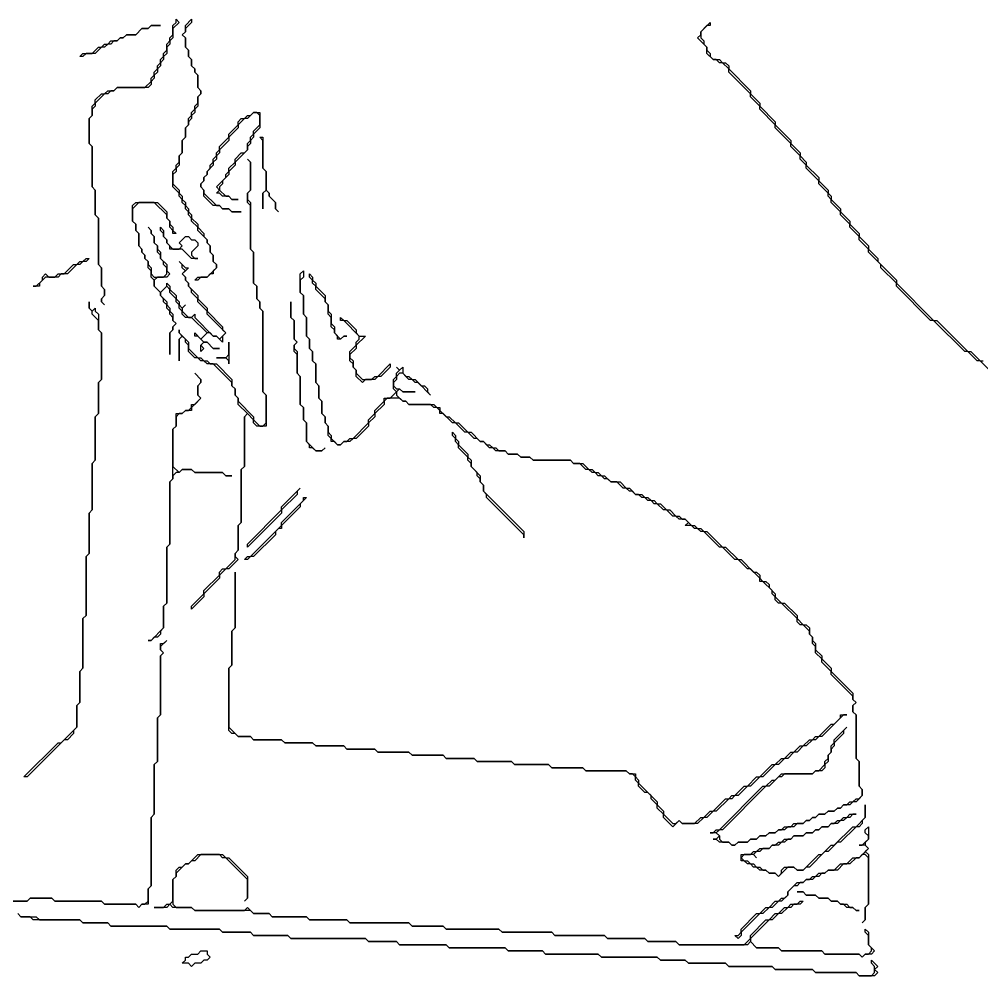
# Model space of a CAD drawing. Header units: metres. Extents: x 0 to 38.4, y 0 to 28.8.
# Drawn here: x 8.78 to 21.18, y 16.44 to 28.76 of the extents above; entities that cross this region are included whole.
import ezdxf

# ---------------------------------------------------------------- set-up
doc = ezdxf.new("R2010")
doc.units = ezdxf.units.M

msp = doc.modelspace()

# ---------------------------------------------------------------- linework, layer by layer
for points in [[(9.56, 28.28), (9.6, 28.32), (9.72, 28.32), (9.8, 28.4), (9.84, 28.4), (9.88, 28.44), (9.92, 28.44), (9.96, 28.48), (10.04, 28.48), (10.08, 28.52), (10.12, 28.52), (10.16, 28.56), (10.28, 28.56), (10.36, 28.64), (10.44, 28.64), (10.48, 28.68), (10.6, 28.68), (10.48, 28.68), (10.44, 28.64), (10.36, 28.64), (10.28, 28.56), (10.16, 28.56), (10.12, 28.52), (10.08, 28.52), (10.04, 28.48), (10, 28.48), (9.96, 28.44), (9.92, 28.44), (9.88, 28.4), (9.84, 28.4), (9.76, 28.32), (9.64, 28.32), (9.6, 28.28)], [(9.88, 25.08), (9.84, 25.12), (9.84, 25.16), (9.88, 25.2), (9.88, 25.28), (9.84, 25.32), (9.84, 25.56), (9.8, 25.6), (9.8, 26.2), (9.76, 26.24), (9.76, 26.56), (9.72, 26.6), (9.72, 27.12), (9.68, 27.16), (9.68, 27.48), (9.72, 27.52), (9.72, 27.64), (9.76, 27.68), (9.76, 27.72), (9.84, 27.8), (9.88, 27.8), (9.92, 27.84), (10, 27.84), (10.04, 27.88), (10.4, 27.88), (10.48, 27.96), (10.48, 28), (10.52, 28.04), (10.52, 28.08), (10.56, 28.12), (10.56, 28.16), (10.6, 28.2), (10.6, 28.24), (10.64, 28.28), (10.64, 28.32), (10.68, 28.36), (10.68, 28.44), (10.72, 28.48), (10.72, 28.52), (10.76, 28.56), (10.76, 28.68), (10.8, 28.72), (10.8, 28.76), (10.84, 28.72), (10.76, 28.64), (10.76, 28.52), (10.72, 28.48), (10.72, 28.44), (10.68, 28.4), (10.68, 28.32), (10.64, 28.28), (10.64, 28.24), (10.6, 28.2), (10.6, 28.16), (10.56, 28.12), (10.56, 28.08), (10.52, 28.04), (10.52, 28), (10.48, 27.96), (10.48, 27.92), (10.44, 27.88), (10.04, 27.88), (10, 27.84), (9.96, 27.84), (9.92, 27.8), (9.88, 27.8), (9.76, 27.68), (9.76, 27.64), (9.72, 27.6), (9.72, 27.52), (9.68, 27.48), (9.68, 27.16), (9.72, 27.12), (9.72, 26.6), (9.76, 26.56), (9.76, 26.24), (9.8, 26.2), (9.8, 25.6), (9.84, 25.56), (9.84, 25.32), (9.88, 25.28), (9.88, 25.2), (9.84, 25.16), (9.84, 25.12)], [(11.04, 25.4), (11.08, 25.44), (11.2, 25.44), (11.32, 25.56), (11.32, 25.6), (11.28, 25.64), (11.28, 25.72), (11.24, 25.76), (11.24, 25.84), (11.2, 25.88), (11.2, 25.92), (11.08, 26.04), (11.08, 26.08), (11, 26.16), (11, 26.2), (10.96, 26.24), (10.96, 26.28), (10.92, 26.32), (10.92, 26.36), (10.88, 26.4), (10.88, 26.44), (10.84, 26.48), (10.84, 26.52), (10.76, 26.6), (10.76, 26.8), (10.8, 26.84), (10.8, 26.88), (10.84, 26.92), (10.84, 27), (10.88, 27.04), (10.88, 27.2), (10.92, 27.24), (10.92, 27.36), (10.96, 27.4), (10.96, 27.48), (11, 27.52), (11, 27.56), (11.04, 27.6), (11.04, 27.64), (11.08, 27.68), (11.08, 27.76), (11.12, 27.8), (11.12, 27.84), (11.08, 27.88), (11.08, 28.04), (11.04, 28.08), (11.04, 28.12), (11, 28.16), (11, 28.24), (10.96, 28.28), (10.96, 28.36), (10.92, 28.4), (10.92, 28.52), (10.88, 28.56), (10.92, 28.6), (10.92, 28.68), (11, 28.76), (11, 28.72), (10.92, 28.64), (10.92, 28.6), (10.88, 28.56), (10.92, 28.52), (10.92, 28.4), (10.96, 28.36), (10.96, 28.28), (11, 28.24), (11, 28.16), (11.04, 28.12), (11.04, 28.08), (11.08, 28.04), (11.08, 27.88), (11.12, 27.84), (11.12, 27.8), (11.08, 27.76), (11.08, 27.64), (11.04, 27.6), (11.04, 27.56), (11, 27.52), (11, 27.48), (10.96, 27.44), (10.96, 27.4), (10.92, 27.36), (10.92, 27.24), (10.88, 27.2), (10.88, 27.04), (10.84, 27), (10.84, 26.88), (10.8, 26.84), (10.8, 26.8), (10.76, 26.76), (10.76, 26.64), (10.84, 26.56), (10.84, 26.52), (10.88, 26.48), (10.88, 26.44), (10.92, 26.4), (10.92, 26.36), (10.96, 26.32), (10.96, 26.28), (11, 26.24), (11, 26.2), (11.08, 26.12), (11.08, 26.08), (11.16, 26), (11.16, 25.96), (11.2, 25.92), (11.2, 25.88), (11.24, 25.84), (11.24, 25.76), (11.28, 25.72), (11.28, 25.64), (11.32, 25.6), (11.32, 25.56), (11.28, 25.52), (11.28, 25.48), (11.24, 25.48), (11.2, 25.44), (11.12, 25.44), (11.08, 25.4)], [(11.52, 26.28), (11.48, 26.32), (11.4, 26.32), (11.36, 26.36), (11.28, 26.36), (11.16, 26.48), (11.16, 26.56), (11.12, 26.6), (11.12, 26.64), (11.16, 26.68), (11.16, 26.72), (11.2, 26.76), (11.2, 26.8), (11.24, 26.84), (11.24, 26.88), (11.28, 26.92), (11.28, 26.96), (11.32, 27), (11.32, 27.04), (11.36, 27.08), (11.36, 27.12), (11.48, 27.24), (11.48, 27.28), (11.6, 27.4), (11.6, 27.44), (11.64, 27.48), (11.68, 27.48), (11.72, 27.52), (11.76, 27.52), (11.8, 27.56), (11.88, 27.56), (11.88, 27.36), (11.8, 27.28), (11.8, 27.24), (11.76, 27.2), (11.76, 27.16), (11.72, 27.12), (11.72, 27.08), (11.56, 26.92), (11.56, 26.88), (11.48, 26.8), (11.48, 26.76), (11.4, 26.68), (11.4, 26.64), (11.36, 26.6), (11.36, 26.56), (11.44, 26.48), (11.48, 26.48), (11.52, 26.44), (11.6, 26.44), (11.52, 26.44), (11.48, 26.48), (11.4, 26.48), (11.36, 26.52), (11.32, 26.52), (11.36, 26.56), (11.32, 26.6), (11.44, 26.72), (11.44, 26.76), (11.48, 26.8), (11.48, 26.84), (11.56, 26.92), (11.56, 26.96), (11.64, 27.04), (11.68, 27.04), (11.72, 27.08), (11.72, 27.16), (11.76, 27.2), (11.76, 27.24), (11.8, 27.28), (11.8, 27.32), (11.88, 27.4), (11.88, 27.52), (11.84, 27.56), (11.8, 27.56), (11.72, 27.48), (11.68, 27.48), (11.6, 27.4), (11.6, 27.36), (11.48, 27.24), (11.48, 27.2), (11.36, 27.08), (11.36, 27.04), (11.32, 27), (11.32, 26.96), (11.28, 26.92), (11.28, 26.88), (11.2, 26.8), (11.2, 26.76), (11.16, 26.72), (11.16, 26.68), (11.12, 26.64), (11.12, 26.6), (11.16, 26.56), (11.16, 26.52), (11.32, 26.36), (11.36, 26.36), (11.4, 26.32), (11.48, 26.32), (11.52, 26.28), (11.64, 26.28)], [(12.12, 26.28), (12.08, 26.32), (12.08, 26.4), (12, 26.48), (12, 26.52), (11.96, 26.56), (11.92, 26.52), (11.92, 26.32), (11.92, 26.52), (11.96, 26.56), (11.96, 26.8), (11.92, 26.84), (11.92, 27.2), (11.88, 27.24), (11.92, 27.24), (11.92, 26.84), (11.96, 26.8), (11.96, 26.56), (12, 26.52), (12, 26.48), (12.08, 26.4), (12.08, 26.32)], [(11, 21.16), (11, 21.2), (11.16, 21.36), (11.16, 21.4), (11.36, 21.6), (11.36, 21.64), (11.4, 21.68), (11.44, 21.68), (11.56, 21.8), (11.56, 21.88), (11.6, 21.92), (11.6, 22.24), (11.64, 22.28), (11.64, 22.96), (11.68, 23), (11.68, 23.64), (11.72, 23.68), (11.6, 23.8), (11.6, 23.88), (11.56, 23.92), (11.56, 24), (11.52, 24.04), (11.52, 24.08), (11.28, 24.32), (11.2, 24.32), (11.16, 24.36), (11.12, 24.36), (11.08, 24.4), (11.04, 24.4), (10.96, 24.48), (10.96, 24.56), (10.92, 24.6), (10.92, 24.64), (10.88, 24.68), (10.84, 24.64), (10.84, 24.36), (10.84, 24.64), (10.88, 24.68), (10.84, 24.72), (10.84, 24.76), (10.84, 24.72), (10.96, 24.6), (10.96, 24.52), (11.08, 24.4), (11.12, 24.4), (11.16, 24.36), (11.2, 24.36), (11.24, 24.32), (11.32, 24.32), (11.52, 24.12), (11.52, 24.04), (11.56, 24), (11.56, 23.92), (11.6, 23.88), (11.6, 23.84), (11.8, 23.64), (11.8, 23.6), (11.88, 23.52), (11.92, 23.52), (11.96, 23.56), (11.96, 23.92), (11.92, 23.96), (11.92, 25), (11.88, 25.04), (11.88, 25.12), (11.84, 25.16), (11.84, 25.32), (11.8, 25.36), (11.8, 25.76), (11.76, 25.8), (11.76, 26.36), (11.72, 26.4), (11.72, 26.52), (11.76, 26.56), (11.76, 26.92), (11.72, 26.96), (11.76, 26.92), (11.76, 26.56), (11.72, 26.52), (11.72, 26.44), (11.76, 26.4), (11.76, 25.8), (11.8, 25.76), (11.8, 25.36), (11.84, 25.32), (11.84, 25.16), (11.88, 25.12), (11.88, 25.04), (11.92, 25), (11.92, 23.96), (11.96, 23.92), (11.96, 23.52), (11.84, 23.52), (11.8, 23.56), (11.8, 23.6), (11.72, 23.68), (11.68, 23.64), (11.68, 23), (11.64, 22.96), (11.64, 22.28), (11.6, 22.24), (11.6, 21.92), (11.56, 21.88), (11.56, 21.84), (11.6, 21.8), (11.48, 21.68), (11.44, 21.68), (11.36, 21.6), (11.36, 21.56), (11.16, 21.36), (11.16, 21.32)], [(10.72, 24.44), (10.72, 24.72), (10.76, 24.76), (10.76, 24.8), (10.8, 24.84), (10.76, 24.88), (10.76, 24.92), (10.72, 24.96), (10.72, 25), (10.68, 25.04), (10.68, 25.08), (10.64, 25.12), (10.64, 25.16), (10.6, 25.2), (10.6, 25.24), (10.52, 25.32), (10.52, 25.4), (10.48, 25.44), (10.48, 25.52), (10.44, 25.56), (10.44, 25.64), (10.4, 25.68), (10.4, 25.72), (10.36, 25.76), (10.36, 25.8), (10.32, 25.84), (10.32, 26), (10.28, 26.04), (10.28, 26.12), (10.24, 26.16), (10.24, 26.36), (10.28, 26.4), (10.56, 26.4), (10.68, 26.28), (10.68, 26.2), (10.72, 26.16), (10.72, 26.12), (10.76, 26.08), (10.76, 26.04), (10.8, 26), (10.76, 26), (10.76, 26.04), (10.72, 26.08), (10.72, 26.16), (10.68, 26.2), (10.68, 26.24), (10.52, 26.4), (10.32, 26.4), (10.24, 26.32), (10.24, 26.16), (10.28, 26.12), (10.28, 26.04), (10.32, 26), (10.32, 25.84), (10.36, 25.8), (10.36, 25.76), (10.4, 25.72), (10.4, 25.68), (10.44, 25.64), (10.44, 25.6), (10.48, 25.56), (10.48, 25.48), (10.52, 25.44), (10.64, 25.44), (10.68, 25.48), (10.68, 25.56), (10.64, 25.6), (10.64, 25.64), (10.6, 25.68), (10.6, 25.72), (10.56, 25.76), (10.56, 25.84), (10.52, 25.88), (10.52, 25.96), (10.48, 26), (10.48, 26.04), (10.44, 26.08), (10.48, 26.04), (10.48, 26), (10.52, 25.96), (10.52, 25.88), (10.56, 25.84), (10.56, 25.8), (10.6, 25.76), (10.6, 25.68), (10.68, 25.6), (10.68, 25.52), (10.72, 25.48), (10.68, 25.44), (10.56, 25.44), (10.52, 25.4), (10.52, 25.32), (10.6, 25.24), (10.68, 25.32), (10.68, 25.36), (10.72, 25.32), (10.72, 25.28), (10.8, 25.2), (10.8, 25.16), (10.84, 25.12), (10.84, 25.08), (10.88, 25.04), (10.92, 25.08), (10.88, 25.04), (10.88, 25), (10.96, 24.92), (11, 24.92), (11.04, 24.96), (11.04, 24.92), (11.28, 24.68), (11.32, 24.68), (11.36, 24.64), (11.44, 24.72), (11.2, 24.96), (11.2, 25), (11.08, 25.12), (11.08, 25.16), (11, 25.24), (11, 25.28), (10.96, 25.32), (10.96, 25.36), (10.92, 25.4), (10.92, 25.44), (10.88, 25.48), (10.92, 25.52), (10.88, 25.56), (10.88, 25.6), (10.84, 25.64), (10.92, 25.56), (10.96, 25.56), (10.88, 25.48), (10.92, 25.44), (10.92, 25.4), (10.96, 25.36), (10.96, 25.32), (11.08, 25.2), (11.08, 25.16), (11.2, 25.04), (11.2, 25), (11.4, 24.8), (11.4, 24.76), (11.44, 24.72), (11.4, 24.68), (11.4, 24.6), (11.32, 24.68), (11.28, 24.68), (11.24, 24.72), (11.2, 24.72), (11.12, 24.64), (11.16, 24.6), (11.2, 24.6), (11.28, 24.52), (11.36, 24.52), (11.28, 24.52), (11.2, 24.6), (11.16, 24.6), (11.12, 24.56), (11.16, 24.52), (11.12, 24.48), (11.12, 24.56), (11.16, 24.6), (11.08, 24.68), (11.04, 24.68), (11.04, 24.72), (11.12, 24.64), (11.2, 24.72), (11, 24.92), (10.92, 24.92), (10.88, 24.96), (10.88, 25), (10.84, 25.04), (10.84, 25.08), (10.8, 25.12), (10.8, 25.16), (10.72, 25.24), (10.72, 25.28), (10.68, 25.32), (10.6, 25.24), (10.6, 25.2), (10.68, 25.12), (10.68, 25.08), (10.72, 25.04), (10.72, 25), (10.76, 24.96), (10.76, 24.88), (10.8, 24.84), (10.76, 24.8), (10.76, 24.76), (10.72, 24.72)], [(11, 25.68), (10.88, 25.8), (10.72, 25.8), (10.72, 25.84), (10.68, 25.88), (10.68, 25.92), (10.64, 25.96), (10.64, 26), (10.6, 26.04), (10.6, 26.08), (10.64, 26.04), (10.64, 25.96), (10.68, 25.92), (10.68, 25.88), (10.76, 25.8), (10.84, 25.8), (10.88, 25.84), (10.84, 25.88), (10.92, 25.96), (10.96, 25.96), (11, 25.92), (11.04, 25.92), (11.08, 25.88), (11.08, 25.84), (11, 25.76), (11, 25.72), (11.04, 25.68), (11.08, 25.68)], [(8.96, 25.32), (9, 25.32), (9.08, 25.4), (9.08, 25.44), (9.12, 25.48), (9.16, 25.44), (9.24, 25.44), (9.28, 25.48), (9.36, 25.48), (9.48, 25.6), (9.52, 25.6), (9.56, 25.64), (9.6, 25.64), (9.64, 25.68), (9.68, 25.68), (9.64, 25.64), (9.6, 25.64), (9.56, 25.6), (9.52, 25.6), (9.4, 25.48), (9.32, 25.48), (9.28, 25.44), (9.12, 25.44), (9.04, 25.36), (9.04, 25.32)], [(17.96, 18.12), (17.92, 18.16), (17.8, 18.16), (17.76, 18.2), (17.72, 18.2), (17.76, 18.2), (17.8, 18.24), (17.76, 18.28), (17.68, 18.28), (17.72, 18.28), (17.76, 18.32), (17.8, 18.32), (18.36, 18.88), (18.4, 18.88), (18.48, 18.96), (18.52, 18.96), (18.6, 19.04), (19, 19.04), (19.04, 19.08), (19.08, 19.08), (19.16, 19.16), (19.16, 19.2), (19.2, 19.24), (19.2, 19.28), (19.24, 19.32), (19.24, 19.4), (19.28, 19.44), (19.28, 19.48), (19.44, 19.64), (19.4, 19.6), (19.4, 19.56), (19.28, 19.44), (19.28, 19.4), (19.24, 19.36), (19.24, 19.32), (19.2, 19.28), (19.2, 19.2), (19.16, 19.16), (19.16, 19.12), (19.12, 19.08), (19.04, 19.08), (19, 19.04), (18.64, 19.04), (18.6, 19), (18.56, 19), (18.44, 18.88), (18.4, 18.88), (17.84, 18.32), (17.8, 18.32), (17.76, 18.28), (17.8, 18.24), (17.8, 18.2), (17.84, 18.16), (17.92, 18.16), (17.96, 18.12), (18, 18.12), (18.04, 18.16), (18.16, 18.16), (18.2, 18.2), (18.28, 18.2), (18.32, 18.24), (18.4, 18.24), (18.44, 18.28), (18.52, 18.28), (18.56, 18.32), (18.6, 18.32), (18.64, 18.36), (18.72, 18.36), (18.76, 18.4), (18.88, 18.4), (18.92, 18.44), (18.96, 18.44), (19, 18.48), (19.04, 18.48), (19.08, 18.52), (19.16, 18.52), (19.2, 18.56), (19.28, 18.56), (19.32, 18.6), (19.36, 18.6), (19.4, 18.64), (19.44, 18.64), (19.48, 18.68), (19.52, 18.68), (19.56, 18.72), (19.6, 18.72), (19.64, 18.76), (19.64, 18.84), (19.6, 18.88), (19.6, 19.2), (19.56, 19.24), (19.56, 19.8), (19.52, 19.84), (19.52, 19.92), (19.56, 19.96), (19.52, 20), (19.52, 20.04), (19.24, 20.32), (19.24, 20.36), (19.12, 20.48), (19.12, 20.52), (19.04, 20.6), (19.04, 20.68), (19, 20.72), (19, 20.8), (18.96, 20.84), (18.96, 20.88), (18.88, 20.96), (18.84, 20.96), (18.8, 21), (18.8, 21.04), (18.6, 21.24), (18.56, 21.24), (18.52, 21.28), (18.52, 21.32), (18.48, 21.36), (18.48, 21.4), (18.36, 21.52), (18.32, 21.52), (18.32, 21.56), (18.2, 21.68), (18.16, 21.68), (18.04, 21.8), (18, 21.8), (17.84, 21.96), (17.8, 21.96), (17.6, 22.16), (17.56, 22.16), (17.52, 22.2), (17.48, 22.2), (17.44, 22.24), (17.36, 22.24), (17.4, 22.28), (17.36, 22.32), (17.28, 22.32), (17.24, 22.36), (17.2, 22.36), (17.12, 22.44), (17.08, 22.44), (17, 22.52), (16.96, 22.52), (16.92, 22.56), (16.88, 22.56), (16.84, 22.6), (16.8, 22.6), (16.76, 22.64), (16.72, 22.64), (16.68, 22.68), (16.64, 22.68), (16.6, 22.72), (16.56, 22.72), (16.48, 22.8), (16.4, 22.8), (16.36, 22.84), (16.32, 22.84), (16.28, 22.88), (16.24, 22.88), (16.2, 22.92), (16.16, 22.92), (16.12, 22.96), (16.08, 22.96), (16, 23.04), (15.92, 23.04), (15.88, 23.08), (15.4, 23.08), (15.36, 23.12), (15.24, 23.12), (15.2, 23.16), (15.08, 23.16), (15.04, 23.2), (14.92, 23.2), (14.88, 23.24), (14.84, 23.24), (14.76, 23.32), (14.72, 23.32), (14.68, 23.36), (14.64, 23.36), (14.56, 23.44), (14.52, 23.44), (14.4, 23.56), (14.36, 23.56), (14.24, 23.68), (14.2, 23.68), (14.2, 23.72), (14.16, 23.76), (14.12, 23.76), (14.08, 23.8), (13.8, 23.8), (13.76, 23.84), (13.72, 23.84), (13.68, 23.88), (13.52, 23.88), (13.48, 23.84), (13.48, 23.8), (13.36, 23.68), (13.36, 23.64), (13.28, 23.56), (13.28, 23.52), (13.12, 23.36), (13.08, 23.36), (13.04, 23.32), (12.96, 23.32), (12.92, 23.28), (12.88, 23.28), (12.84, 23.32), (12.8, 23.32), (12.8, 23.36), (12.76, 23.4), (12.76, 23.52), (12.72, 23.56), (12.72, 23.64), (12.68, 23.68), (12.68, 23.84), (12.64, 23.88), (12.64, 24.04), (12.6, 24.08), (12.6, 24.32), (12.56, 24.36), (12.56, 24.48), (12.52, 24.52), (12.52, 24.64), (12.48, 24.68), (12.48, 24.92), (12.44, 24.96), (12.44, 25.2), (12.4, 25.24), (12.4, 25.48), (12.44, 25.52), (12.44, 25.44), (12.4, 25.4), (12.4, 25.24), (12.44, 25.2), (12.44, 24.96), (12.48, 24.92), (12.48, 24.68), (12.52, 24.64), (12.52, 24.52), (12.56, 24.48), (12.56, 24.36), (12.6, 24.32), (12.6, 24.08), (12.64, 24.04), (12.64, 23.88), (12.68, 23.84), (12.68, 23.68), (12.72, 23.64), (12.72, 23.56), (12.76, 23.52), (12.76, 23.44), (12.8, 23.4), (12.8, 23.36), (12.88, 23.28), (12.92, 23.28), (12.96, 23.32), (13, 23.32), (13.04, 23.36), (13.08, 23.36), (13.28, 23.56), (13.28, 23.6), (13.36, 23.68), (13.36, 23.72), (13.48, 23.84), (13.48, 23.88), (13.56, 23.88), (13.64, 23.96), (13.6, 24), (13.6, 24.12), (13.64, 24.16), (13.64, 24.2), (13.68, 24.24), (13.64, 24.28), (13.68, 24.24), (13.72, 24.28), (13.72, 24.2), (13.76, 24.16), (13.8, 24.16), (13.84, 24.12), (13.88, 24.12), (13.96, 24.04), (14, 24.04), (14.04, 24), (14.04, 23.96), (14.08, 23.92), (13.92, 24.08), (13.88, 24.08), (13.84, 24.12), (13.8, 24.12), (13.72, 24.2), (13.68, 24.2), (13.64, 24.16), (13.64, 24.12), (13.6, 24.08), (13.6, 24.04), (13.64, 24), (13.68, 24), (13.72, 23.96), (13.88, 23.96), (13.72, 23.96), (13.68, 24), (13.64, 23.96), (13.64, 23.92), (13.72, 23.84), (13.76, 23.84), (13.8, 23.8), (14.12, 23.8), (14.16, 23.76), (14.2, 23.76), (14.2, 23.72), (14.28, 23.64), (14.32, 23.64), (14.4, 23.56), (14.44, 23.56), (14.56, 23.44), (14.6, 23.44), (14.72, 23.32), (14.76, 23.32), (14.8, 23.28), (14.84, 23.28), (14.88, 23.24), (14.92, 23.24), (14.96, 23.2), (15.04, 23.2), (15.08, 23.16), (15.2, 23.16), (15.24, 23.12), (15.36, 23.12), (15.4, 23.08), (15.88, 23.08), (15.92, 23.04), (16.04, 23.04), (16.12, 22.96), (16.16, 22.96), (16.2, 22.92), (16.24, 22.92), (16.28, 22.88), (16.32, 22.88), (16.4, 22.8), (16.52, 22.8), (16.6, 22.72), (16.64, 22.72), (16.72, 22.64), (16.8, 22.64), (16.84, 22.6), (16.88, 22.6), (16.92, 22.56), (16.96, 22.56), (17, 22.52), (17.04, 22.52), (17.12, 22.44), (17.16, 22.44), (17.24, 22.36), (17.28, 22.36), (17.32, 22.32), (17.36, 22.32), (17.44, 22.24), (17.48, 22.24), (17.52, 22.2), (17.56, 22.2), (17.6, 22.16), (17.64, 22.16), (17.84, 21.96), (17.88, 21.96), (18.04, 21.8), (18.08, 21.8), (18.24, 21.64), (18.28, 21.64), (18.32, 21.6), (18.32, 21.56), (18.36, 21.52), (18.4, 21.52), (18.44, 21.48), (18.44, 21.44), (18.52, 21.36), (18.52, 21.32), (18.6, 21.24), (18.64, 21.24), (18.8, 21.08), (18.8, 21.04), (18.88, 20.96), (18.92, 20.96), (18.96, 20.92), (18.96, 20.84), (19, 20.8), (19, 20.76), (19.04, 20.72), (19.04, 20.64), (19.12, 20.56), (19.12, 20.52), (19.24, 20.4), (19.24, 20.36), (19.52, 20.08), (19.52, 20), (19.56, 19.96), (19.52, 19.92), (19.52, 19.84), (19.56, 19.8), (19.56, 19.24), (19.6, 19.2), (19.6, 18.88), (19.64, 18.84), (19.64, 18.76), (19.56, 18.68), (19.52, 18.68), (19.48, 18.64), (19.4, 18.64), (19.36, 18.6), (19.32, 18.6), (19.28, 18.56), (19.2, 18.56), (19.16, 18.52), (19.08, 18.52), (19.04, 18.48), (19, 18.48), (18.96, 18.44), (18.92, 18.44), (18.88, 18.4), (18.8, 18.4), (18.76, 18.36), (18.68, 18.36), (18.64, 18.32), (18.56, 18.32), (18.52, 18.28), (18.44, 18.28), (18.4, 18.24), (18.32, 18.24), (18.28, 18.2), (18.2, 18.2), (18.16, 18.16), (18.04, 18.16), (18, 18.12)], [(12.88, 24.64), (12.88, 24.68), (12.84, 24.72), (12.84, 24.76), (12.8, 24.8), (12.8, 24.92), (12.76, 24.96), (12.76, 25.08), (12.72, 25.12), (12.72, 25.16), (12.6, 25.28), (12.6, 25.32), (12.56, 25.36), (12.56, 25.4), (12.52, 25.44), (12.52, 25.48), (12.56, 25.44), (12.56, 25.4), (12.6, 25.36), (12.6, 25.32), (12.72, 25.2), (12.72, 25.12), (12.76, 25.08), (12.76, 25), (12.8, 24.96), (12.8, 24.84), (12.84, 24.8), (12.84, 24.72), (12.92, 24.64), (12.96, 24.68), (13, 24.68), (12.96, 24.68), (12.92, 24.64)], [(8.84, 19), (9.28, 19.44), (9.32, 19.44), (9.52, 19.64), (9.52, 19.92), (9.56, 19.96), (9.56, 20.36), (9.6, 20.4), (9.6, 21.04), (9.64, 21.08), (9.64, 21.84), (9.68, 21.88), (9.68, 22.4), (9.72, 22.44), (9.72, 23.04), (9.76, 23.08), (9.76, 23.64), (9.8, 23.68), (9.8, 24.08), (9.84, 24.12), (9.84, 24.72), (9.8, 24.76), (9.8, 24.88), (9.72, 24.96), (9.72, 25), (9.68, 25.04), (9.68, 25.12), (9.68, 25.04), (9.72, 25), (9.76, 25.04), (9.76, 25), (9.8, 24.96), (9.8, 24.76), (9.84, 24.72), (9.84, 24.12), (9.8, 24.08), (9.8, 23.68), (9.76, 23.64), (9.76, 23.08), (9.72, 23.04), (9.72, 22.44), (9.68, 22.4), (9.68, 21.88), (9.64, 21.84), (9.64, 21.08), (9.6, 21.04), (9.6, 20.4), (9.56, 20.36), (9.56, 19.96), (9.52, 19.92), (9.52, 19.64), (9.48, 19.6), (9.48, 19.56), (9.4, 19.48), (9.36, 19.48), (8.88, 19)], [(12.6, 23.2), (12.56, 23.24), (12.52, 23.24), (12.52, 23.28), (12.48, 23.32), (12.48, 23.56), (12.44, 23.6), (12.44, 23.76), (12.4, 23.8), (12.4, 24.16), (12.36, 24.2), (12.36, 24.44), (12.32, 24.48), (12.32, 24.56), (12.36, 24.6), (12.32, 24.64), (12.32, 24.88), (12.28, 24.92), (12.28, 25.12), (12.28, 24.92), (12.32, 24.88), (12.32, 24.64), (12.36, 24.6), (12.32, 24.56), (12.32, 24.52), (12.36, 24.48), (12.36, 24.2), (12.4, 24.16), (12.4, 23.8), (12.44, 23.76), (12.44, 23.6), (12.48, 23.56), (12.48, 23.32), (12.6, 23.2), (12.68, 23.2), (12.72, 23.24), (12.68, 23.2)], [(13.2, 24.08), (13.12, 24.16), (13.12, 24.24), (13.08, 24.28), (13.08, 24.32), (13.04, 24.36), (13.04, 24.48), (13.12, 24.56), (13.12, 24.6), (13.16, 24.64), (13.16, 24.68), (12.96, 24.88), (12.92, 24.88), (12.92, 24.92), (12.96, 24.88), (13, 24.88), (13.12, 24.76), (13.12, 24.72), (13.16, 24.68), (13.24, 24.68), (13.12, 24.56), (13.12, 24.52), (13.04, 24.44), (13.04, 24.4), (13.08, 24.36), (13.08, 24.28), (13.12, 24.24), (13.12, 24.2), (13.2, 24.12), (13.32, 24.12), (13.36, 24.16), (13.4, 24.16), (13.56, 24.32), (13.56, 24.28), (13.44, 24.16), (13.4, 24.16), (13.36, 24.12), (13.24, 24.12)], [(11.48, 24.32), (11.48, 24.36), (11.44, 24.4), (11.32, 24.4), (11.44, 24.4), (11.48, 24.44), (11.48, 24.6)], [(10.44, 20.76), (10.48, 20.76), (10.64, 20.92), (10.64, 21.2), (10.68, 21.24), (10.68, 21.96), (10.72, 22), (10.72, 22.8), (10.76, 22.84), (10.76, 23.48), (10.8, 23.52), (10.8, 23.68), (10.88, 23.68), (10.92, 23.72), (10.96, 23.72), (11, 23.76), (11, 23.8), (11.04, 23.8), (11.12, 23.88), (11.08, 23.92), (11.08, 24.04), (11.12, 24.08), (11.12, 24.12), (11.04, 24.2), (11.12, 24.12), (11.12, 24.08), (11.08, 24.04), (11.08, 23.92), (11.12, 23.88), (11, 23.76), (11, 23.72), (10.92, 23.72), (10.88, 23.68), (10.84, 23.68), (10.8, 23.64), (10.8, 23.52), (10.76, 23.48), (10.76, 23), (10.84, 22.92), (10.88, 22.96), (11, 22.96), (11.04, 22.92), (11.4, 22.92), (11.44, 22.88), (11.52, 22.88), (11.44, 22.88), (11.4, 22.92), (11.04, 22.92), (11, 22.96), (10.88, 22.96), (10.84, 22.92), (10.8, 22.92), (10.76, 22.88), (10.76, 22.84), (10.72, 22.8), (10.72, 22), (10.68, 21.96), (10.68, 21.24), (10.64, 21.2), (10.64, 20.92), (10.6, 20.88), (10.6, 20.84), (10.56, 20.8), (10.52, 20.8), (10.48, 20.76)], [(15.28, 22.08), (15.28, 22.12), (14.8, 22.6), (14.8, 22.64), (14.76, 22.68), (14.76, 22.76), (14.72, 22.8), (14.72, 22.84), (14.68, 22.88), (14.68, 22.92), (14.6, 23), (14.6, 23.04), (14.56, 23.08), (14.56, 23.12), (14.44, 23.24), (14.44, 23.28), (14.4, 23.32), (14.4, 23.36), (14.36, 23.4), (14.36, 23.44), (14.4, 23.4), (14.4, 23.36), (14.44, 23.32), (14.44, 23.28), (14.56, 23.16), (14.56, 23.12), (14.6, 23.08), (14.6, 23), (14.72, 22.88), (14.72, 22.8), (14.76, 22.76), (14.76, 22.68), (15.28, 22.16)], [(11.72, 21.96), (11.72, 22), (12.16, 22.44), (12.16, 22.48), (12.4, 22.72), (12.36, 22.68), (12.36, 22.64), (12.16, 22.44), (12.16, 22.4)], [(11.68, 21.8), (11.72, 21.84), (11.76, 21.84), (12.16, 22.24), (12.16, 22.28), (12.44, 22.56), (12.44, 22.6), (12.48, 22.6), (12.4, 22.52), (12.4, 22.48), (12.16, 22.24), (12.16, 22.2), (12.12, 22.2), (12.08, 22.16), (12.08, 22.12), (11.8, 21.84), (11.76, 21.84), (11.72, 21.8)], [(17.2, 18.36), (17.08, 18.48), (17.08, 18.52), (17, 18.6), (17, 18.64), (16.92, 18.72), (16.92, 18.76), (16.88, 18.8), (16.84, 18.8), (16.76, 18.88), (16.76, 18.92), (16.72, 18.96), (16.72, 19), (16.68, 19.04), (16.64, 19.04), (16.6, 19.08), (16.08, 19.08), (16.04, 19.12), (15.64, 19.12), (15.6, 19.16), (15.16, 19.16), (15.12, 19.2), (14.68, 19.2), (14.64, 19.24), (14.28, 19.24), (14.24, 19.28), (13.84, 19.28), (13.8, 19.32), (13.4, 19.32), (13.36, 19.36), (13, 19.36), (12.96, 19.4), (12.6, 19.4), (12.56, 19.44), (12.2, 19.44), (12.16, 19.48), (11.8, 19.48), (11.76, 19.52), (11.6, 19.52), (11.56, 19.56), (11.52, 19.56), (11.48, 19.6), (11.48, 20.4), (11.52, 20.44), (11.52, 20.88), (11.56, 20.92), (11.56, 21.64), (11.56, 20.92), (11.52, 20.88), (11.52, 20.44), (11.48, 20.4), (11.48, 19.64), (11.6, 19.52), (11.76, 19.52), (11.8, 19.48), (12.16, 19.48), (12.2, 19.44), (12.56, 19.44), (12.6, 19.4), (12.96, 19.4), (13, 19.36), (13.36, 19.36), (13.4, 19.32), (13.8, 19.32), (13.84, 19.28), (14.24, 19.28), (14.28, 19.24), (14.64, 19.24), (14.68, 19.2), (15.12, 19.2), (15.16, 19.16), (15.6, 19.16), (15.64, 19.12), (16.04, 19.12), (16.08, 19.08), (16.6, 19.08), (16.64, 19.04), (16.72, 19.04), (16.72, 19), (16.76, 18.96), (16.76, 18.92), (17, 18.68), (17, 18.64), (17.08, 18.56), (17.08, 18.52), (17.2, 18.4), (17.24, 18.4), (17.28, 18.44), (17.32, 18.4), (17.48, 18.4), (17.56, 18.48), (17.6, 18.48), (17.68, 18.56), (17.72, 18.56), (17.88, 18.72), (17.92, 18.72), (17.96, 18.76), (18, 18.76), (18.12, 18.88), (18.16, 18.88), (18.28, 19), (18.32, 19), (18.48, 19.16), (18.52, 19.16), (18.6, 19.24), (18.64, 19.24), (18.72, 19.32), (18.76, 19.32), (18.84, 19.4), (18.88, 19.4), (18.96, 19.48), (19, 19.48), (19.04, 19.52), (19.08, 19.52), (19.24, 19.68), (19.28, 19.68), (19.36, 19.76), (19.36, 19.8), (19.44, 19.8), (19.4, 19.8), (19.12, 19.52), (19.08, 19.52), (19.04, 19.48), (19, 19.48), (18.92, 19.4), (18.88, 19.4), (18.8, 19.32), (18.76, 19.32), (18.68, 19.24), (18.64, 19.24), (18.56, 19.16), (18.52, 19.16), (18.36, 19), (18.32, 19), (18.2, 18.88), (18.16, 18.88), (18.04, 18.76), (18, 18.76), (17.96, 18.72), (17.92, 18.72), (17.76, 18.56), (17.72, 18.56), (17.64, 18.48), (17.6, 18.48), (17.52, 18.4), (17.32, 18.4), (17.28, 18.44)], [(18.56, 17.72), (18.52, 17.76), (18.44, 17.76), (18.4, 17.8), (18.32, 17.8), (18.28, 17.84), (18.24, 17.84), (18.2, 17.88), (18.16, 17.88), (18.12, 17.92), (18.08, 17.92), (18.08, 18), (18.2, 18), (18.24, 18.04), (18.28, 18.04), (18.32, 18.08), (18.44, 18.08), (18.48, 18.12), (18.52, 18.12), (18.56, 18.16), (18.6, 18.16), (18.64, 18.2), (18.72, 18.2), (18.76, 18.24), (18.88, 18.24), (18.92, 18.28), (19, 18.28), (19.04, 18.32), (19.08, 18.32), (19.12, 18.36), (19.2, 18.36), (19.24, 18.4), (19.28, 18.4), (19.32, 18.44), (19.36, 18.44), (19.4, 18.48), (19.44, 18.48), (19.48, 18.52), (19.56, 18.52), (19.52, 18.52), (19.48, 18.48), (19.44, 18.48), (19.4, 18.44), (19.36, 18.44), (19.32, 18.4), (19.24, 18.4), (19.2, 18.36), (19.12, 18.36), (19.08, 18.32), (19.04, 18.32), (19, 18.28), (18.92, 18.28), (18.88, 18.24), (18.76, 18.24), (18.72, 18.2), (18.68, 18.2), (18.64, 18.16), (18.6, 18.16), (18.56, 18.12), (18.48, 18.12), (18.44, 18.08), (18.36, 18.08), (18.32, 18.04), (18.28, 18.04), (18.24, 18), (18.28, 17.96), (18.24, 18), (18.12, 18), (18.08, 17.96), (18.12, 17.92), (18.16, 17.92), (18.2, 17.88), (18.24, 17.88), (18.28, 17.84), (18.32, 17.84), (18.36, 17.8), (18.4, 17.8), (18.44, 17.76), (18.52, 17.76), (18.56, 17.72), (18.6, 17.76), (18.6, 17.8), (18.64, 17.84), (18.76, 17.84), (18.8, 17.8), (18.88, 17.8), (19.08, 18), (19.12, 18), (19.24, 18.12), (19.28, 18.12), (19.52, 18.36), (19.56, 18.36), (19.68, 18.48), (19.68, 18.64), (19.68, 18.48), (19.64, 18.44), (19.64, 18.4), (19.6, 18.36), (19.56, 18.36), (19.36, 18.16), (19.32, 18.16), (19.2, 18.04), (19.16, 18.04), (18.96, 17.84), (18.92, 17.84), (18.88, 17.8), (18.8, 17.8), (18.76, 17.84), (18.68, 17.84)], [(18.04, 16.92), (18, 16.96), (18.04, 16.96), (18.08, 17), (18.08, 17.04), (18.28, 17.24), (18.32, 17.24), (18.4, 17.32), (18.44, 17.32), (18.52, 17.4), (18.56, 17.4), (18.6, 17.44), (18.64, 17.44), (18.68, 17.48), (18.68, 17.52), (18.8, 17.64), (18.88, 17.64), (18.92, 17.68), (18.96, 17.68), (19, 17.72), (19.04, 17.72), (19.08, 17.76), (19.16, 17.76), (19.2, 17.8), (19.28, 17.8), (19.36, 17.88), (19.44, 17.88), (19.52, 17.96), (19.6, 17.96), (19.72, 18.08), (19.68, 18.12), (19.6, 18.12), (19.64, 18.12), (19.72, 18.2), (19.72, 18.24), (19.68, 18.28), (19.68, 18.32), (19.72, 18.36), (19.72, 18.2), (19.68, 18.16), (19.68, 18.12), (19.72, 18.08), (19.68, 18.04), (19.72, 18), (19.72, 17.36), (19.68, 17.32), (19.68, 17.16), (19.64, 17.12), (19.68, 17.16), (19.68, 17.32), (19.72, 17.36), (19.72, 17.96), (19.68, 18), (19.64, 18), (19.6, 17.96), (19.56, 17.96), (19.48, 17.88), (19.4, 17.88), (19.32, 17.8), (19.2, 17.8), (19.16, 17.76), (19.12, 17.76), (19.08, 17.72), (19.04, 17.72), (19, 17.68), (18.92, 17.68), (18.88, 17.64), (18.84, 17.64), (18.8, 17.6), (18.76, 17.6), (18.68, 17.52), (18.68, 17.48), (18.6, 17.4), (18.56, 17.4), (18.48, 17.32), (18.44, 17.32), (18.36, 17.24), (18.32, 17.24), (18.08, 17), (18.08, 16.96)], [(19.64, 16.68), (19.6, 16.72), (19.16, 16.72), (19.12, 16.76), (18.6, 16.76), (18.56, 16.8), (18.28, 16.8), (18.2, 16.88), (18.16, 16.84), (17.28, 16.84), (17.24, 16.88), (16.88, 16.88), (16.84, 16.92), (16.36, 16.92), (16.32, 16.96), (15.68, 16.96), (15.64, 17), (15, 17), (14.96, 17.04), (14.28, 17.04), (14.24, 17.08), (13.84, 17.08), (13.8, 17.12), (13.04, 17.12), (13, 17.16), (12.52, 17.16), (12.48, 17.2), (12.04, 17.2), (12, 17.24), (11.8, 17.24), (11.76, 17.28), (11.04, 17.28), (11, 17.32), (10.76, 17.32), (10.72, 17.36), (10.68, 17.32), (10.52, 17.32), (10.64, 17.32), (10.68, 17.36), (10.72, 17.36), (10.76, 17.4), (10.76, 17.68), (10.8, 17.72), (10.8, 17.8), (10.84, 17.84), (10.88, 17.84), (10.92, 17.88), (10.96, 17.88), (11.08, 18), (11.4, 18), (11.44, 17.96), (11.48, 17.96), (11.72, 17.72), (11.72, 17.44), (11.68, 17.4), (11.72, 17.44), (11.72, 17.68), (11.44, 17.96), (11.4, 17.96), (11.36, 18), (11.12, 18), (11.04, 17.92), (11, 17.92), (10.96, 17.88), (10.92, 17.88), (10.8, 17.76), (10.8, 17.72), (10.76, 17.68), (10.76, 17.36), (10.8, 17.32), (11, 17.32), (11.04, 17.28), (11.68, 17.28), (11.72, 17.32), (11.8, 17.24), (12, 17.24), (12.04, 17.2), (12.48, 17.2), (12.52, 17.16), (13, 17.16), (13.04, 17.12), (13.8, 17.12), (13.84, 17.08), (14.24, 17.08), (14.28, 17.04), (14.96, 17.04), (15, 17), (15.64, 17), (15.68, 16.96), (16.32, 16.96), (16.36, 16.92), (16.84, 16.92), (16.88, 16.88), (17.24, 16.88), (17.28, 16.84), (18.12, 16.84), (18.2, 16.92), (18.2, 16.96), (18.4, 17.16), (18.44, 17.16), (18.52, 17.24), (18.56, 17.24), (18.64, 17.32), (18.68, 17.32), (18.72, 17.36), (18.8, 17.36), (18.84, 17.4), (18.88, 17.4), (18.84, 17.36), (18.76, 17.36), (18.72, 17.32), (18.68, 17.32), (18.6, 17.24), (18.56, 17.24), (18.48, 17.16), (18.44, 17.16), (18.2, 16.92), (18.2, 16.88), (18.28, 16.8), (18.56, 16.8), (18.6, 16.76), (19.12, 16.76), (19.16, 16.72), (19.6, 16.72), (19.64, 16.68), (19.68, 16.72), (19.72, 16.72), (19.76, 16.76), (19.76, 16.8), (19.72, 16.84), (19.72, 16.96), (19.68, 17), (19.68, 17.04), (19.72, 17), (19.72, 16.84), (19.8, 16.76), (19.76, 16.72), (19.68, 16.72)], [(19.56, 17.28), (19.52, 17.32), (19.44, 17.32), (19.4, 17.36), (19.36, 17.36), (19.32, 17.4), (19.24, 17.4), (19.2, 17.44), (19.08, 17.44), (19.04, 17.48), (18.92, 17.48), (18.88, 17.52), (18.8, 17.52), (18.88, 17.52), (18.92, 17.48), (19.04, 17.48), (19.08, 17.44), (19.2, 17.44), (19.24, 17.4), (19.32, 17.4), (19.36, 17.36), (19.44, 17.36), (19.48, 17.32), (19.52, 17.32), (19.56, 17.28), (19.6, 17.28)], [(11, 16.56), (10.96, 16.6), (10.88, 16.6), (10.92, 16.64), (10.92, 16.68), (10.96, 16.68), (11, 16.72), (11.08, 16.72), (11.12, 16.76), (11.2, 16.76), (11.2, 16.72), (11.24, 16.68), (11.2, 16.64), (11.16, 16.64), (11.12, 16.6), (11.04, 16.6)]]:
    msp.add_lwpolyline(points, close=True)
for points in [[(21.28, 24.24), (21.16, 24.36), (21.12, 24.36), (21, 24.48), (20.96, 24.48), (20.56, 24.88), (20.52, 24.88), (20.08, 25.32), (20.08, 25.36), (19.88, 25.56), (19.88, 25.6), (19.72, 25.76), (19.72, 25.8), (19.6, 25.92), (19.6, 25.96), (19.48, 26.08), (19.48, 26.12), (19.36, 26.24), (19.36, 26.28), (19.24, 26.4), (19.24, 26.44), (19.2, 26.48), (19.2, 26.52), (19.08, 26.64), (19.08, 26.68), (18.92, 26.84), (18.92, 26.88), (18.84, 26.96), (18.84, 27), (18.72, 27.12), (18.72, 27.16), (18.52, 27.36), (18.52, 27.4), (18.32, 27.6), (18.32, 27.64), (18.2, 27.76), (18.2, 27.8), (17.92, 28.08), (17.92, 28.12), (17.84, 28.2), (17.8, 28.2), (17.76, 28.24), (17.72, 28.24), (17.64, 28.32), (17.64, 28.4), (17.52, 28.52), (17.56, 28.56), (17.56, 28.6), (17.68, 28.72), (17.68, 28.68), (17.64, 28.68), (17.56, 28.6), (17.56, 28.52), (17.6, 28.48), (17.6, 28.44), (17.64, 28.4), (17.64, 28.36), (17.68, 28.32), (17.68, 28.28), (17.72, 28.24), (17.8, 28.24), (17.84, 28.2), (17.88, 28.2), (17.92, 28.16), (17.92, 28.12), (18.2, 27.84), (18.2, 27.8), (18.32, 27.68), (18.32, 27.64), (18.52, 27.44), (18.52, 27.4), (18.72, 27.2), (18.72, 27.16), (18.84, 27.04), (18.84, 27), (18.92, 26.92), (18.92, 26.88), (19.08, 26.72), (19.08, 26.68), (19.2, 26.56), (19.2, 26.52), (19.24, 26.48), (19.24, 26.44), (19.36, 26.32), (19.36, 26.28), (19.48, 26.16), (19.48, 26.12), (19.6, 26), (19.6, 25.96), (19.72, 25.84), (19.72, 25.8), (19.84, 25.68), (19.84, 25.64), (20.08, 25.4), (20.08, 25.36), (20.56, 24.88), (20.6, 24.88), (21, 24.48), (21.04, 24.48), (21.16, 24.36), (21.2, 24.36)], [(8.52, 17.4), (8.88, 17.4), (8.92, 17.44), (9.2, 17.44), (9.24, 17.4), (9.84, 17.4), (9.88, 17.36), (10.28, 17.36), (10.32, 17.32), (10.36, 17.36), (10.4, 17.36), (10.44, 17.4), (10.44, 17.56), (10.48, 17.6), (10.48, 18.48), (10.52, 18.52), (10.52, 19.16), (10.56, 19.2), (10.56, 19.76), (10.6, 19.8), (10.6, 20.56), (10.64, 20.6), (10.6, 20.64), (10.6, 20.72), (10.64, 20.72), (10.68, 20.76), (10.6, 20.68), (10.6, 20.64), (10.64, 20.6), (10.6, 20.56), (10.6, 19.8), (10.56, 19.76), (10.56, 19.2), (10.52, 19.16), (10.52, 18.52), (10.48, 18.48), (10.48, 17.6), (10.44, 17.56), (10.44, 17.36), (10.36, 17.36), (10.32, 17.32), (10.28, 17.36), (9.88, 17.36), (9.84, 17.4), (9.24, 17.4), (9.2, 17.44), (8.92, 17.44), (8.88, 17.4), (8.52, 17.4)], [(8.76, 17.24), (8.8, 17.2), (9, 17.2), (9.04, 17.16), (9.56, 17.16), (9.6, 17.12), (9.92, 17.12), (9.96, 17.08), (10.68, 17.08), (10.72, 17.04), (11.36, 17.04), (11.4, 17), (11.76, 17), (11.8, 16.96), (12.24, 16.96), (12.28, 16.92), (13.24, 16.92), (13.28, 16.88), (13.64, 16.88), (13.68, 16.84), (14.28, 16.84), (14.32, 16.8), (15.04, 16.8), (15.08, 16.76), (15.52, 16.76), (15.56, 16.72), (16.24, 16.72), (16.28, 16.68), (17, 16.68), (17.04, 16.64), (17.36, 16.64), (17.4, 16.6), (17.88, 16.6), (17.92, 16.56), (18.48, 16.56), (18.52, 16.52), (19, 16.52), (19.04, 16.48), (19.56, 16.48), (19.6, 16.44), (19.76, 16.44), (19.8, 16.48), (19.8, 16.56), (19.76, 16.6), (19.76, 16.64), (19.84, 16.56), (19.8, 16.52), (19.84, 16.48), (19.8, 16.44), (19.6, 16.44), (19.56, 16.48), (19.04, 16.48), (19, 16.52), (18.52, 16.52), (18.48, 16.56), (17.92, 16.56), (17.88, 16.6), (17.4, 16.6), (17.36, 16.64), (17.04, 16.64), (17, 16.68), (16.28, 16.68), (16.24, 16.72), (15.56, 16.72), (15.52, 16.76), (15.08, 16.76), (15.04, 16.8), (14.32, 16.8), (14.28, 16.84), (13.68, 16.84), (13.64, 16.88), (13.28, 16.88), (13.24, 16.92), (12.28, 16.92), (12.24, 16.96), (11.8, 16.96), (11.76, 17), (11.4, 17), (11.36, 17.04), (10.72, 17.04), (10.68, 17.08), (9.96, 17.08), (9.92, 17.12), (9.6, 17.12), (9.56, 17.16), (8.96, 17.16), (8.92, 17.2), (8.8, 17.2), (8.76, 17.24)]]:
    msp.add_lwpolyline(points)

doc.saveas('drawing.dxf')
